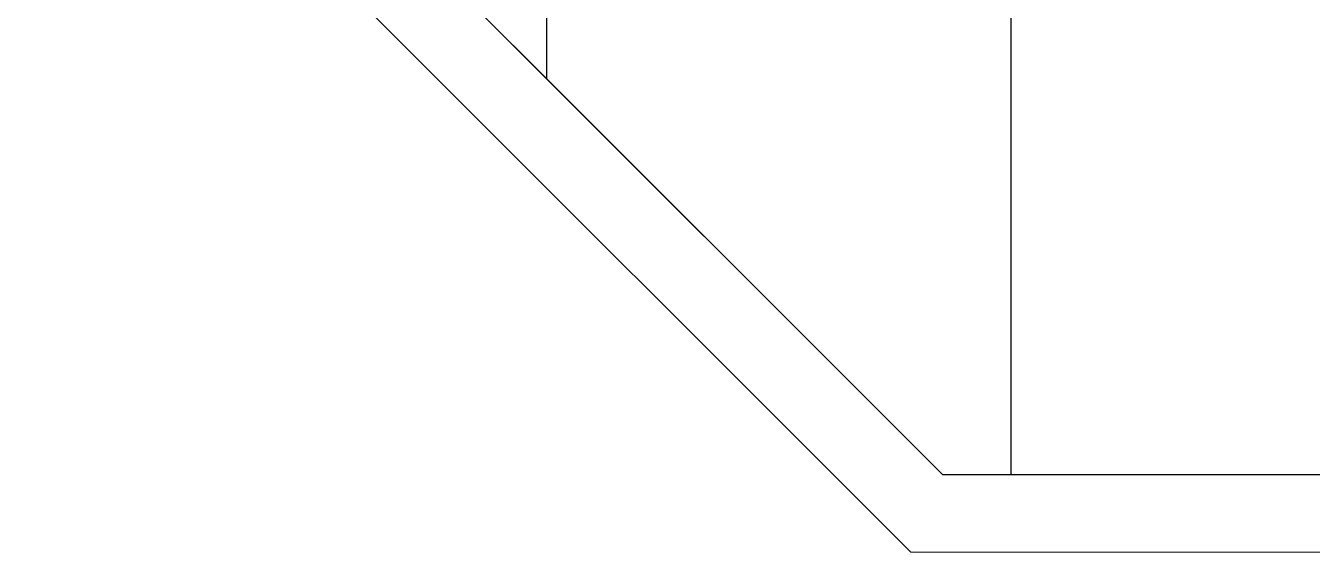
# Model space of a CAD drawing. Extents: x -12260 to 57327, y -29287 to 19916.
# Drawn here: x 15032 to 16695, y -910 to -230 of the extents above; entities that cross this region are included whole.
import ezdxf

# ---------------------------------------------------------------- set-up
doc = ezdxf.new("R2010")
doc.units = 0
doc.header["$LTSCALE"] = 0.25
doc.linetypes.add('DASHDOT', pattern=[25.4, 12.7, -6.35, 0, -6.35])
doc.layers.add('01-First Floor$0$FALSE CEILING', color=251, linetype='Continuous')
doc.layers.add('01-First Floor$0$Walls', color=251, linetype='Continuous', lineweight=5)
doc.layers.add('E-LITE-CLNG-CNDT', color=6, linetype='DASHDOT', lineweight=35)

# ---------------------------------------------------------------- blocks, each defined once
blk = doc.blocks.new('01-First Floor')
at = {"layer": '01-First Floor$0$FALSE CEILING', "linetype": 'Continuous'}
for p, q in [((15706, -298.6), (15706, 3190)), ((16306, -810), (16306, 3190))]:
    blk.add_line(p, q, dxfattribs=at)
at = {"layer": '01-First Floor$0$FALSE CEILING'}
blk.add_lwpolyline([(16217.4, -810), (15106, 301.4), (15106, 3190), (19115.6, 3190), (19115.6, -810), (16217.4, -810)], dxfattribs=at)
at = {"layer": '01-First Floor$0$Walls'}
for p, q in [((15106, 301.4), (16217.4, -810)), ((15006, 260), (16176, -910)), ((19115.6, -810), (16217.4, -810)), ((23315.6, -910), (16176, -910))]:
    blk.add_line(p, q, dxfattribs=at)

msp = doc.modelspace()

# ---------------------------------------------------------------- block references
at = {"layer": 'E-LITE-CLNG-CNDT'}
msp.add_blockref('01-First Floor', (0, 0), dxfattribs=at)

doc.saveas('drawing.dxf')
